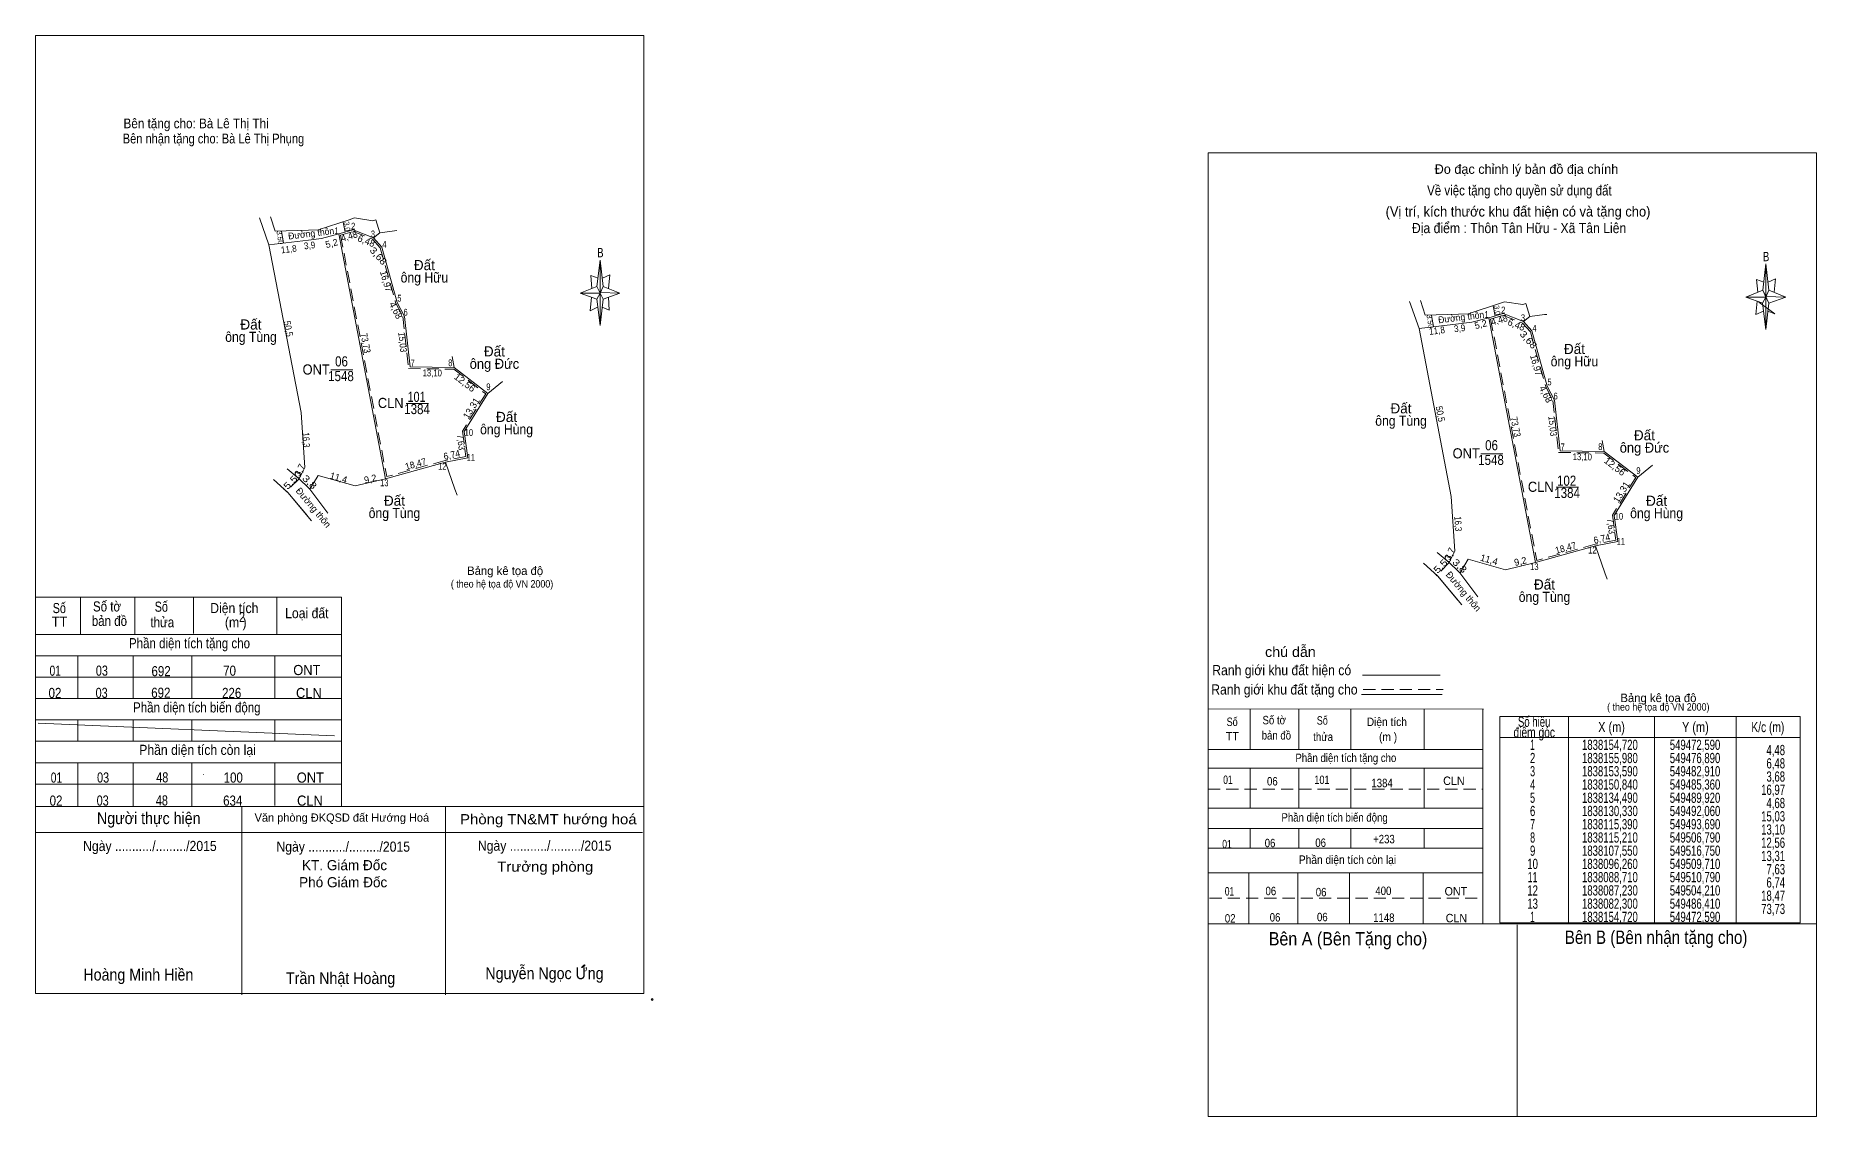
# Model space of a CAD drawing. Header units: metres. Extents: x 549383 to 549910, y 1837894 to 1838213.
import ezdxf
from ezdxf.enums import TextEntityAlignment as Align

# ---------------------------------------------------------------- set-up
doc = ezdxf.new("R2010")
doc.units = ezdxf.units.M
doc.header["$LTSCALE"] = 1.2
doc.header["$PDMODE"] = 32
doc.header["$PDSIZE"] = 0.6
doc.linetypes.add('MEDIUM_DASHED', pattern=[4.5, 3, -1.5])
doc.layers.add('1', color=7, linetype='Continuous')
doc.layers.add('34', color=7, linetype='Continuous')
for name, color, linetype, lineweight in [('10', 7, 'Continuous', 13), ('12', 7, 'Continuous', 13), ('15', 7, 'Continuous', 13), ('17', 7, 'Continuous', 13), ('20', 7, 'Continuous', 13), ('23', 7, 'Continuous', 13), ('40', 7, 'MEDIUM_DASHED', 13), ('63', 7, 'Continuous', 13)]:
    doc.layers.add(name, color=color, linetype=linetype, lineweight=lineweight)

msp = doc.modelspace()

# ---------------------------------------------------------------- hatches: boundary and pattern name
at = {"layer": '20'}
msp.add_hatch(color=256, dxfattribs=at).paths.add_polyline_path([(549544.58, 1837937.66), (549545.26, 1837938.06), (549545.36, 1837938.14), (549545.42, 1837938.22), (549545.44, 1837938.3), (549545.4, 1837938.38), (549545.32, 1837938.46), (549545.18, 1837938.4), (549545.08, 1837938.34), (549545.04, 1837938.3), (549544.4, 1837937.66)])

# ---------------------------------------------------------------- linework, layer by layer
at = {"layer": '10'}
for p, q in [((549472.59, 1838154.72), (549486.41, 1838082.3)), ((549472.59, 1838154.72), (549486.41, 1838082.3)), ((549472.59, 1838154.72), (549486.41, 1838082.3)), ((549472.59, 1838154.72), (549486.41, 1838082.3)), ((549812.85, 1838129.91), (549826.67, 1838057.49)), ((549812.85, 1838129.91), (549826.67, 1838057.49)), ((549812.85, 1838129.91), (549826.67, 1838057.49)), ((549812.85, 1838129.91), (549826.67, 1838057.49)), ((549506.16, 1838118.47), (549506.79, 1838115.21)), ((549506.16, 1838118.47), (549506.79, 1838115.21)), ((549506.16, 1838118.47), (549506.79, 1838115.21)), ((549506.79, 1838115.21), (549516.75, 1838107.55)), ((549506.79, 1838115.21), (549516.75, 1838107.55)), ((549506.79, 1838115.21), (549516.75, 1838107.55)), ((549521.07, 1838111.11), (549516.75, 1838107.55)), ((549521.07, 1838111.11), (549516.75, 1838107.55)), ((549521.07, 1838111.11), (549516.75, 1838107.55)), ((549846.42, 1838093.66), (549847.05, 1838090.4)), ((549846.42, 1838093.66), (549847.05, 1838090.4)), ((549846.42, 1838093.66), (549847.05, 1838090.4)), ((549504.21, 1838087.23), (549486.41, 1838082.3)), ((549504.21, 1838087.23), (549486.41, 1838082.3)), ((549504.21, 1838087.23), (549486.41, 1838082.3)), ((549847.05, 1838090.4), (549857.01, 1838082.74)), ((549847.05, 1838090.4), (549857.01, 1838082.74)), ((549847.05, 1838090.4), (549857.01, 1838082.74)), ((549861.33, 1838086.3), (549857.01, 1838082.74)), ((549861.33, 1838086.3), (549857.01, 1838082.74)), ((549861.33, 1838086.3), (549857.01, 1838082.74)), ((549844.47, 1838062.42), (549826.67, 1838057.49)), ((549844.47, 1838062.42), (549826.67, 1838057.49)), ((549844.47, 1838062.42), (549826.67, 1838057.49))]:
    msp.add_line(p, q, dxfattribs=at)
at = {"layer": '10', "linetype": 'MEDIUM_DASHED'}
for p, q in [((549473.16, 1838154.37), (549486.8, 1838082.92)), ((549482.62, 1838153.18), (549484.91, 1838150.6)), ((549484.91, 1838150.6), (549489.44, 1838134.36)), ((549489.48, 1838134.26), (549491.62, 1838130.1)), ((549491.56, 1838130.28), (549493.24, 1838114.9)), ((549813.42, 1838129.56), (549827.06, 1838058.11)), ((549822.88, 1838128.37), (549825.17, 1838125.79)), ((549825.17, 1838125.79), (549829.7, 1838109.55)), ((549829.74, 1838109.45), (549831.88, 1838105.29)), ((549831.82, 1838105.47), (549833.5, 1838090.09)), ((549504.08, 1838087.71), (549486.8, 1838082.92)), ((549510.2, 1838088.9), (549504.11, 1838087.72)), ((549844.34, 1838062.9), (549827.06, 1838058.11)), ((549850.46, 1838064.09), (549844.37, 1838062.91))]:
    msp.add_line(p, q, dxfattribs=at)
at = {"layer": '10'}
for points in [[(549484.74, 1838155.08), (549489.08, 1838155.66), (549489.75, 1838155.72)], [(549484.74, 1838155.08), (549489.08, 1838155.66), (549489.75, 1838155.72)], [(549451.97, 1838151.52), (549461.45, 1838101.89), (549462.55, 1838085.65), (549460.92, 1838082.31)], [(549451.97, 1838151.52), (549461.45, 1838101.89), (549462.55, 1838085.65), (549460.92, 1838082.31)], [(549451.97, 1838151.52), (549461.45, 1838101.89), (549462.55, 1838085.65), (549460.92, 1838082.31)], [(549451.97, 1838151.52), (549461.45, 1838101.89), (549462.55, 1838085.65), (549460.92, 1838082.31)], [(549451.97, 1838151.52), (549461.45, 1838101.89), (549462.55, 1838085.65), (549460.92, 1838082.31)], [(549451.97, 1838151.52), (549461.45, 1838101.89), (549462.55, 1838085.65), (549460.92, 1838082.31)], [(549482.91, 1838153.59), (549485.36, 1838150.84), (549489.92, 1838134.49), (549492.06, 1838130.33), (549493.69, 1838115.39), (549506.79, 1838115.21)], [(549482.91, 1838153.59), (549485.36, 1838150.84), (549489.92, 1838134.49), (549492.06, 1838130.33), (549493.69, 1838115.39), (549506.79, 1838115.21)], [(549482.91, 1838153.59), (549485.36, 1838150.84), (549489.92, 1838134.49), (549492.06, 1838130.33), (549493.69, 1838115.39), (549506.79, 1838115.21)], [(549823.17, 1838128.78), (549825.62, 1838126.03), (549830.18, 1838109.68), (549832.32, 1838105.52), (549833.95, 1838090.58), (549847.05, 1838090.4)], [(549823.17, 1838128.78), (549825.62, 1838126.03), (549830.18, 1838109.68), (549832.32, 1838105.52), (549833.95, 1838090.58), (549847.05, 1838090.4)], [(549823.17, 1838128.78), (549825.62, 1838126.03), (549830.18, 1838109.68), (549832.32, 1838105.52), (549833.95, 1838090.58), (549847.05, 1838090.4)], [(549825, 1838130.27), (549829.34, 1838130.85), (549830.01, 1838130.91)], [(549825, 1838130.27), (549829.34, 1838130.85), (549830.01, 1838130.91)], [(549792.23, 1838126.71), (549801.71, 1838077.08), (549802.81, 1838060.84), (549801.18, 1838057.5)], [(549792.23, 1838126.71), (549801.71, 1838077.08), (549802.81, 1838060.84), (549801.18, 1838057.5)], [(549792.23, 1838126.71), (549801.71, 1838077.08), (549802.81, 1838060.84), (549801.18, 1838057.5)], [(549792.23, 1838126.71), (549801.71, 1838077.08), (549802.81, 1838060.84), (549801.18, 1838057.5)], [(549792.23, 1838126.71), (549801.71, 1838077.08), (549802.81, 1838060.84), (549801.18, 1838057.5)], [(549792.23, 1838126.71), (549801.71, 1838077.08), (549802.81, 1838060.84), (549801.18, 1838057.5)], [(549516.75, 1838107.55), (549509.71, 1838096.26), (549510.76, 1838088.5), (549504.21, 1838087.23)], [(549516.75, 1838107.55), (549509.71, 1838096.26), (549510.76, 1838088.5), (549504.21, 1838087.23)], [(549516.75, 1838107.55), (549509.71, 1838096.26), (549510.76, 1838088.5), (549504.21, 1838087.23)], [(549507.6, 1838077.44), (549506.97, 1838079.25), (549504.21, 1838087.23)], [(549507.6, 1838077.44), (549506.97, 1838079.25), (549504.21, 1838087.23)], [(549507.6, 1838077.44), (549506.97, 1838079.25), (549504.21, 1838087.23)], [(549464.08, 1838079.24), (549464.09, 1838079.25), (549466.52, 1838083.28)], [(549464.08, 1838079.24), (549464.09, 1838079.25), (549466.52, 1838083.28)], [(549464.08, 1838079.24), (549464.09, 1838079.25), (549466.52, 1838083.28)], [(549464.08, 1838079.24), (549464.09, 1838079.25), (549466.52, 1838083.28)], [(549466.52, 1838083.28), (549477.51, 1838080.17), (549486.41, 1838082.3)], [(549466.52, 1838083.28), (549477.51, 1838080.17), (549486.41, 1838082.3)], [(549466.52, 1838083.28), (549477.51, 1838080.17), (549486.41, 1838082.3)], [(549466.52, 1838083.28), (549477.51, 1838080.17), (549486.41, 1838082.3)], [(549857.01, 1838082.74), (549849.97, 1838071.45), (549851.02, 1838063.69), (549844.47, 1838062.42)], [(549857.01, 1838082.74), (549849.97, 1838071.45), (549851.02, 1838063.69), (549844.47, 1838062.42)], [(549857.01, 1838082.74), (549849.97, 1838071.45), (549851.02, 1838063.69), (549844.47, 1838062.42)], [(549847.86, 1838052.63), (549847.23, 1838054.44), (549844.47, 1838062.42)], [(549847.86, 1838052.63), (549847.23, 1838054.44), (549844.47, 1838062.42)], [(549847.86, 1838052.63), (549847.23, 1838054.44), (549844.47, 1838062.42)], [(549804.34, 1838054.43), (549804.35, 1838054.44), (549806.78, 1838058.47)], [(549804.34, 1838054.43), (549804.35, 1838054.44), (549806.78, 1838058.47)], [(549804.34, 1838054.43), (549804.35, 1838054.44), (549806.78, 1838058.47)], [(549804.34, 1838054.43), (549804.35, 1838054.44), (549806.78, 1838058.47)], [(549806.78, 1838058.47), (549817.77, 1838055.36), (549826.67, 1838057.49)], [(549806.78, 1838058.47), (549817.77, 1838055.36), (549826.67, 1838057.49)], [(549806.78, 1838058.47), (549817.77, 1838055.36), (549826.67, 1838057.49)], [(549806.78, 1838058.47), (549817.77, 1838055.36), (549826.67, 1838057.49)]]:
    msp.add_lwpolyline(points, dxfattribs=at)
at = {"layer": '10', "linetype": 'MEDIUM_DASHED'}
for points in [[(549493.24, 1838114.9), (549506.62, 1838114.71), (549516.09, 1838107.43), (549509.19, 1838096.36), (549510.2, 1838088.9)], [(549833.5, 1838090.09), (549846.88, 1838089.9), (549856.35, 1838082.62), (549849.45, 1838071.55), (549850.46, 1838064.09)]]:
    msp.add_lwpolyline(points, dxfattribs=at)
at = {"layer": '12'}
msp.add_line((549729.79, 1837893.62), (549909.79, 1837893.62), dxfattribs=at)
at = {"layer": '15'}
msp.add_line((549383.65, 1838010.01), (549471.35, 1838006.25), dxfattribs=at)
at = {"layer": '17'}
for p, q in [((549729.79, 1837893.62), (549729.79, 1838178.72)), ((549893.91, 1838138.06), (549894.83, 1838145.86)), ((549893.91, 1838134.26), (549888.91, 1838136.06)), ((549892.77, 1838134.5), (549897.51, 1838131.06)), ((549895.71, 1838134.26), (549894.83, 1838126.46)), ((549895.71, 1838138.06), (549900.71, 1838136.06)), ((549897.51, 1838131.06), (549895.43, 1838131.86)), ((549775.52, 1838024.15), (549798.52, 1838024.15)), ((549775.25, 1838018.48), (549799.05, 1838018.48)), ((549811.28, 1838014.13), (549729.92, 1838014.17)), ((549742.25, 1838014.13), (549742.25, 1838002.22)), ((549756.66, 1838014.13), (549756.66, 1838002.22)), ((549772, 1838014.13), (549772, 1838002.22)), ((549793.78, 1838014.13), (549793.78, 1838002.22)), ((549811.15, 1838014.13), (549811.15, 1837950.6)), ((549729.92, 1838002.22), (549811.15, 1838002.22)), ((549729.79, 1837996.65), (549811.15, 1837996.65)), ((549742.25, 1837996.65), (549742.25, 1837984.85)), ((549756.66, 1837996.65), (549756.66, 1837984.85)), ((549772, 1837996.65), (549772, 1837984.85)), ((549793.78, 1837996.65), (549793.78, 1837984.85)), ((549729.92, 1837984.85), (549811.03, 1837984.85)), ((549729.79, 1837978.79), (549811.15, 1837978.79)), ((549742.25, 1837978.79), (549742.25, 1837973)), ((549756.66, 1837978.79), (549756.66, 1837973)), ((549772, 1837978.79), (549772, 1837973)), ((549793.78, 1837978.79), (549793.78, 1837973)), ((549729.79, 1837973), (549810.9, 1837973)), ((549729.79, 1837965.69), (549811.15, 1837965.69)), ((549741.9, 1837965.69), (549741.9, 1837950.6)), ((549756.32, 1837965.69), (549756.32, 1837950.6)), ((549771.66, 1837965.69), (549771.66, 1837950.6)), ((549793.44, 1837965.69), (549793.44, 1837950.6)), ((549729.79, 1837950.6), (549909.79, 1837950.6)), ((549821.29, 1837950.27), (549821.29, 1837893.67))]:
    msp.add_line(p, q, dxfattribs=at)
at = {"layer": '17', "linetype": 'MEDIUM_DASHED'}
for p, q in [((549775.73, 1838019.95), (549799.33, 1838019.95)), ((549729.79, 1837990.43), (549811.15, 1837990.43)), ((549730.25, 1837958.22), (549811.15, 1837958.22))]:
    msp.add_line(p, q, dxfattribs=at)
at = {"layer": '17'}
for points in [[(549729.79, 1838178.72), (549909.79, 1838178.72), (549909.79, 1837893.62)], [(549894.23, 1838140.46), (549892.11, 1838141.26), (549892.43, 1838137.46)], [(549895.51, 1838140.46), (549897.71, 1838141.46), (549897.31, 1838137.46)], [(549894.83, 1838136.06), (549893.91, 1838138.06), (549888.91, 1838136.06)], [(549892.31, 1838134.86), (549891.91, 1838130.86), (549894.11, 1838131.86)], [(549894.83, 1838136.06), (549895.71, 1838134.26), (549900.71, 1838136.06)]]:
    msp.add_lwpolyline(points, dxfattribs=at)
for points in [[(549894.83, 1838145.86), (549895.71, 1838138.06), (549894.83, 1838136.06)], [(549894.83, 1838136.06), (549888.91, 1838136.06), (549893.91, 1838138.06), (549895.71, 1838134.26), (549900.71, 1838136.06), (549894.83, 1838136.26)], [(549894.83, 1838136.06), (549894.83, 1838126.46), (549893.83, 1838134.26)]]:
    msp.add_lwpolyline(points, close=True, dxfattribs=at)
at = {"layer": '20'}
for p, q in [((549549, 1838139.22), (549549.92, 1838147.02)), ((549550.8, 1838139.22), (549555.8, 1838137.22)), ((549549, 1838135.42), (549544, 1838137.22)), ((549550.8, 1838135.42), (549549.92, 1838127.62)), ((549552.4, 1838136.02), (549552.6, 1838132.22)), ((549552.6, 1838132.22), (549550.52, 1838133.02)), ((549382.92, 1838047.28), (549473.38, 1838047.28)), ((549396.24, 1838047.28), (549396.24, 1838036.22)), ((549412.26, 1838047.28), (549412.26, 1838036.22)), ((549429.62, 1838047.28), (549429.62, 1838036.46)), ((549454.26, 1838047.28), (549454.26, 1838036.22)), ((549473.38, 1838047.28), (549473.38, 1837985.34)), ((549382.92, 1838036.22), (549473.38, 1838036.22)), ((549382.92, 1838029.9), (549473.38, 1838029.9)), ((549395.46, 1838029.9), (549395.46, 1838017.24)), ((549411.76, 1838029.9), (549411.76, 1838017.24)), ((549429.12, 1838029.9), (549429.12, 1838017.24)), ((549453.74, 1838029.9), (549453.74, 1838017.24)), ((549382.92, 1838023.56), (549473.38, 1838023.56)), ((549382.92, 1838017.24), (549473.38, 1838017.24)), ((549382.92, 1838010.92), (549473.38, 1838010.92)), ((549395.46, 1838010.92), (549395.46, 1838004.6)), ((549411.76, 1838010.92), (549411.76, 1838004.6)), ((549429.12, 1838010.92), (549429.12, 1838004.6)), ((549453.74, 1838010.92), (549453.74, 1838004.6)), ((549382.92, 1838004.6), (549473.38, 1838004.6)), ((549382.92, 1837998.28), (549473.38, 1837998.28)), ((549395.46, 1837998.28), (549395.46, 1837985.34)), ((549411.76, 1837998.28), (549411.76, 1837985.34)), ((549429.12, 1837998.28), (549429.12, 1837985.34)), ((549453.74, 1837998.28), (549453.74, 1837985.62)), ((549382.92, 1837991.94), (549473.38, 1837991.94)), ((549382.92, 1837985.34), (549562.92, 1837985.34)), ((549443.92, 1837985.34), (549443.92, 1837929.62)), ((549504.2, 1837985.34), (549504.2, 1837929.62)), ((549382.92, 1837977.62), (549562.52, 1837977.62))]:
    msp.add_line(p, q, dxfattribs=at)
for points in [[(549382.92, 1838213.42), (549562.92, 1838213.42), (549562.92, 1837929.94), (549382.92, 1837929.94)], [(549549.92, 1838147.02), (549550.8, 1838139.22), (549549.92, 1838137.22)], [(549549.92, 1838137.22), (549544, 1838137.22), (549549, 1838139.22), (549550.8, 1838135.42), (549555.8, 1838137.22), (549549.92, 1838137.42)], [(549549.92, 1838137.22), (549549.92, 1838127.62), (549548.92, 1838135.42)], [(549544.58, 1837937.66), (549545.26, 1837938.06), (549545.36, 1837938.14), (549545.42, 1837938.22), (549545.44, 1837938.3), (549545.4, 1837938.38), (549545.32, 1837938.46), (549545.18, 1837938.4), (549545.08, 1837938.34), (549545.04, 1837938.3), (549544.4, 1837937.66)]]:
    msp.add_lwpolyline(points, close=True, dxfattribs=at)
for points in [[(549549.92, 1838137.22), (549549, 1838139.22), (549544, 1838137.22)], [(549549.32, 1838141.62), (549547.2, 1838142.42), (549547.52, 1838138.62)], [(549550.6, 1838141.62), (549552.8, 1838142.62), (549552.4, 1838138.62)], [(549547.4, 1838136.02), (549547, 1838132.02), (549549.2, 1838133.02)], [(549549.92, 1838137.22), (549550.8, 1838135.42), (549555.8, 1838137.22)]]:
    msp.add_lwpolyline(points, dxfattribs=at)
msp.add_point((549565.32, 1837928.22), dxfattribs=at)
at = {"layer": '23'}
for p, q in [((549449.15, 1838159.53), (549451.97, 1838151.52)), ((549449.15, 1838159.53), (549451.97, 1838151.52)), ((549451.97, 1838151.52), (549463.68, 1838152.94)), ((549451.97, 1838151.52), (549463.68, 1838152.94)), ((549451.97, 1838151.52), (549463.68, 1838152.94)), ((549451.97, 1838151.52), (549463.68, 1838152.94)), ((549789.41, 1838134.72), (549792.23, 1838126.71)), ((549789.41, 1838134.72), (549792.23, 1838126.71)), ((549792.23, 1838126.71), (549803.94, 1838128.13)), ((549792.23, 1838126.71), (549803.94, 1838128.13)), ((549792.23, 1838126.71), (549803.94, 1838128.13)), ((549792.23, 1838126.71), (549803.94, 1838128.13)), ((549453.26, 1838082.1), (549457.52, 1838078.26)), ((549460.92, 1838082.31), (549457.35, 1838085.27)), ((549460.92, 1838082.31), (549460.22, 1838082.89)), ((549460.92, 1838082.31), (549463.68, 1838079.63)), ((549460.92, 1838082.31), (549463.68, 1838079.63)), ((549460.92, 1838082.31), (549463.68, 1838079.63)), ((549460.92, 1838082.31), (549463.68, 1838079.63)), ((549460.92, 1838082.31), (549463.68, 1838079.63)), ((549460.92, 1838082.31), (549463.68, 1838079.63)), ((549456.2, 1838079.45), (549457.52, 1838078.26)), ((549456.2, 1838079.45), (549457.52, 1838078.26)), ((549456.2, 1838079.45), (549457.52, 1838078.26)), ((549463.68, 1838079.63), (549464.07, 1838079.25)), ((549463.68, 1838079.63), (549464.07, 1838079.25)), ((549463.68, 1838079.63), (549464.07, 1838079.25)), ((549463.68, 1838079.63), (549464.07, 1838079.25)), ((549463.68, 1838079.63), (549464.07, 1838079.25)), ((549463.68, 1838079.63), (549464.07, 1838079.25)), ((549464.07, 1838079.25), (549464.08, 1838079.24)), ((549464.07, 1838079.25), (549464.08, 1838079.24)), ((549464.07, 1838079.25), (549464.08, 1838079.24)), ((549464.07, 1838079.25), (549464.08, 1838079.24)), ((549464.07, 1838079.25), (549464.08, 1838079.24)), ((549464.07, 1838079.25), (549464.08, 1838079.24)), ((549464.08, 1838079.24), (549468.79, 1838072.92)), ((549464.08, 1838079.24), (549469.37, 1838072.14)), ((549464.08, 1838079.24), (549469.37, 1838072.14)), ((549464.08, 1838079.24), (549469.37, 1838072.14)), ((549801.18, 1838057.5), (549797.61, 1838060.46)), ((549793.52, 1838057.29), (549797.78, 1838053.45)), ((549796.46, 1838054.64), (549797.78, 1838053.45)), ((549796.46, 1838054.64), (549797.78, 1838053.45)), ((549796.46, 1838054.64), (549797.78, 1838053.45)), ((549801.18, 1838057.5), (549800.48, 1838058.08)), ((549801.18, 1838057.5), (549803.94, 1838054.82)), ((549801.18, 1838057.5), (549803.94, 1838054.82)), ((549801.18, 1838057.5), (549803.94, 1838054.82)), ((549801.18, 1838057.5), (549803.94, 1838054.82)), ((549801.18, 1838057.5), (549803.94, 1838054.82)), ((549801.18, 1838057.5), (549803.94, 1838054.82)), ((549803.94, 1838054.82), (549804.33, 1838054.44)), ((549803.94, 1838054.82), (549804.33, 1838054.44)), ((549803.94, 1838054.82), (549804.33, 1838054.44)), ((549803.94, 1838054.82), (549804.33, 1838054.44)), ((549803.94, 1838054.82), (549804.33, 1838054.44)), ((549803.94, 1838054.82), (549804.33, 1838054.44)), ((549804.33, 1838054.44), (549804.34, 1838054.43)), ((549804.33, 1838054.44), (549804.34, 1838054.43)), ((549804.33, 1838054.44), (549804.34, 1838054.43)), ((549804.33, 1838054.44), (549804.34, 1838054.43)), ((549804.33, 1838054.44), (549804.34, 1838054.43)), ((549804.33, 1838054.44), (549804.34, 1838054.43)), ((549804.34, 1838054.43), (549809.05, 1838048.11)), ((549804.34, 1838054.43), (549809.63, 1838047.33)), ((549804.34, 1838054.43), (549809.63, 1838047.33)), ((549804.34, 1838054.43), (549809.63, 1838047.33))]:
    msp.add_line(p, q, dxfattribs=at)
for points in [[(549452.4, 1838159.82), (549453.78, 1838155.54), (549463.68, 1838155.84)], [(549452.4, 1838159.82), (549453.78, 1838155.54), (549463.68, 1838155.84)], [(549452.4, 1838159.82), (549453.78, 1838155.54), (549463.68, 1838155.84)], [(549463.68, 1838155.84), (549466.51, 1838155.92), (549475.73, 1838158.92), (549477.26, 1838159.5), (549482.71, 1838158.64)], [(549463.68, 1838155.84), (549466.51, 1838155.92), (549475.73, 1838158.92), (549477.26, 1838159.5), (549482.71, 1838158.64)], [(549463.68, 1838155.84), (549466.51, 1838155.92), (549475.73, 1838158.92), (549477.26, 1838159.5), (549482.71, 1838158.64)], [(549463.68, 1838152.94), (549467.54, 1838153.41), (549472.59, 1838154.72)], [(549463.68, 1838152.94), (549467.54, 1838153.41), (549472.59, 1838154.72)], [(549463.68, 1838152.94), (549467.54, 1838153.41), (549472.59, 1838154.72)], [(549463.68, 1838152.94), (549467.54, 1838153.41), (549472.59, 1838154.72)], [(549472.59, 1838154.72), (549476.89, 1838155.98), (549482.91, 1838153.59), (549484.74, 1838155.08)], [(549472.59, 1838154.72), (549476.89, 1838155.98), (549482.91, 1838153.59), (549484.74, 1838155.08)], [(549472.59, 1838154.72), (549476.89, 1838155.98), (549482.91, 1838153.59), (549484.74, 1838155.08)], [(549472.59, 1838154.72), (549476.89, 1838155.98), (549482.91, 1838153.59), (549484.74, 1838155.08)], [(549484.74, 1838155.08), (549483.58, 1838158.92), (549482.71, 1838158.64)], [(549484.74, 1838155.08), (549483.58, 1838158.92), (549482.71, 1838158.64)], [(549484.74, 1838155.08), (549483.58, 1838158.92), (549482.71, 1838158.64)], [(549484.74, 1838155.08), (549483.58, 1838158.92), (549482.71, 1838158.64)], [(549792.66, 1838135.01), (549794.04, 1838130.73), (549803.94, 1838131.03)], [(549792.66, 1838135.01), (549794.04, 1838130.73), (549803.94, 1838131.03)], [(549792.66, 1838135.01), (549794.04, 1838130.73), (549803.94, 1838131.03)], [(549803.94, 1838131.03), (549806.77, 1838131.11), (549815.99, 1838134.11), (549817.52, 1838134.69), (549822.97, 1838133.83)], [(549803.94, 1838131.03), (549806.77, 1838131.11), (549815.99, 1838134.11), (549817.52, 1838134.69), (549822.97, 1838133.83)], [(549803.94, 1838131.03), (549806.77, 1838131.11), (549815.99, 1838134.11), (549817.52, 1838134.69), (549822.97, 1838133.83)], [(549825, 1838130.27), (549823.84, 1838134.11), (549822.97, 1838133.83)], [(549825, 1838130.27), (549823.84, 1838134.11), (549822.97, 1838133.83)], [(549825, 1838130.27), (549823.84, 1838134.11), (549822.97, 1838133.83)], [(549825, 1838130.27), (549823.84, 1838134.11), (549822.97, 1838133.83)], [(549803.94, 1838128.13), (549807.8, 1838128.6), (549812.85, 1838129.91)], [(549803.94, 1838128.13), (549807.8, 1838128.6), (549812.85, 1838129.91)], [(549803.94, 1838128.13), (549807.8, 1838128.6), (549812.85, 1838129.91)], [(549803.94, 1838128.13), (549807.8, 1838128.6), (549812.85, 1838129.91)], [(549812.85, 1838129.91), (549817.15, 1838131.17), (549823.17, 1838128.78), (549825, 1838130.27)], [(549812.85, 1838129.91), (549817.15, 1838131.17), (549823.17, 1838128.78), (549825, 1838130.27)], [(549812.85, 1838129.91), (549817.15, 1838131.17), (549823.17, 1838128.78), (549825, 1838130.27)], [(549812.85, 1838129.91), (549817.15, 1838131.17), (549823.17, 1838128.78), (549825, 1838130.27)], [(549456.2, 1838079.45), (549457.52, 1838078.26), (549464.59, 1838069.82)], [(549456.2, 1838079.45), (549457.52, 1838078.26), (549463.34, 1838071.31)], [(549456.2, 1838079.45), (549457.52, 1838078.26), (549463.34, 1838071.31)], [(549456.2, 1838079.45), (549457.52, 1838078.26), (549463.34, 1838071.31)], [(549796.46, 1838054.64), (549797.78, 1838053.45), (549804.85, 1838045.01)], [(549796.46, 1838054.64), (549797.78, 1838053.45), (549803.6, 1838046.5)], [(549796.46, 1838054.64), (549797.78, 1838053.45), (549803.6, 1838046.5)], [(549796.46, 1838054.64), (549797.78, 1838053.45), (549803.6, 1838046.5)]]:
    msp.add_lwpolyline(points, dxfattribs=at)
at = {"layer": '23', "linetype": 'MEDIUM_DASHED'}
for points in [[(549473.16, 1838154.37), (549476.87, 1838155.45), (549482.62, 1838153.18)], [(549813.42, 1838129.56), (549817.13, 1838130.64), (549822.88, 1838128.37)]]:
    msp.add_lwpolyline(points, dxfattribs=at)
at = {"layer": '40'}
for p, q in [((549426.04, 1838015.54), (549426, 1838015.54)), ((549432.56, 1837994.8), (549432.52, 1837994.8)), ((549426.52, 1837983.66), (549426.48, 1837983.66))]:
    msp.add_line(p, q, dxfattribs=at)
at = {"layer": '63', "linetype": 'MEDIUM_DASHED'}
for p, q in [((549455.69, 1838155.45), (549456.22, 1838152.14)), ((549473.93, 1838158.23), (549474.53, 1838155.22)), ((549795.95, 1838130.64), (549796.48, 1838127.33)), ((549814.19, 1838133.42), (549814.79, 1838130.41)), ((549460.92, 1838082.31), (549457.03, 1838078.4)), ((549801.18, 1838057.5), (549797.29, 1838053.59))]:
    msp.add_line(p, q, dxfattribs=at)
at = {"layer": '63'}
for p, q in [((549470.3, 1838114.5), (549476.75, 1838114.5)), ((549492.51, 1838104.59), (549499.12, 1838104.59)), ((549810.56, 1838089.69), (549817.01, 1838089.69)), ((549832.77, 1838079.78), (549839.38, 1838079.78)), ((549836.47, 1838011.96), (549836.47, 1837950.85)), ((549861.89, 1838011.96), (549861.89, 1837950.85)), ((549886.1, 1838011.96), (549886.1, 1837950.85)), ((549816.12, 1838005.69), (549904.99, 1838005.69))]:
    msp.add_line(p, q, dxfattribs=at)
msp.add_lwpolyline([(549816.12, 1838011.96), (549904.99, 1838011.96), (549904.99, 1837950.85), (549816.12, 1837950.85)], close=True, dxfattribs=at)

# ---------------------------------------------------------------- texts
at = {"layer": '1'}
for s, width, p in [('06', 0.85, (549473.42, 1838115.53)), ('ONT', 0.95, (549465.925, 1838113.13)), ('1548', 0.85, (549473.27, 1838111.18)), ('101', 0.8, (549495.63, 1838105.03)), ('CLN', 0.95, (549487.98, 1838103.23)), ('1384', 0.85, (549495.775, 1838101.42)), ('06', 0.85, (549813.68, 1838090.72)), ('ONT', 0.95, (549806.185, 1838088.32)), ('1548', 0.85, (549813.53, 1838086.37)), ('CLN', 0.95, (549828.24, 1838078.42)), ('102', 0.85, (549835.89, 1838080.22)), ('1384', 0.85, (549836.035, 1838076.61))]:
    msp.add_text(s, height=3, dxfattribs=dict(at, width=width)).set_placement(p, align=Align.CENTER)
at = {"layer": '15'}
for p in [(549497.945, 1838144.02), (549446.625, 1838126.45), (549518.655, 1838118.48), (549838.205, 1838119.21), (549522.255, 1838099.1), (549786.885, 1838101.64), (549858.915, 1838093.67), (549489.085, 1838074.32), (549862.515, 1838074.29), (549829.345, 1838049.51)]:
    msp.add_text('Đất', height=3, dxfattribs=at).set_placement(p, align=Align.CENTER)
for s, width, p in [('ông Hữu', 0.9, (549497.945, 1838140.36)), ('ông Tùng', 0.9, (549446.635, 1838122.79)), ('ông Đức', 0.95, (549518.665, 1838114.82)), ('ông Hữu', 0.9, (549838.205, 1838115.55)), ('ông Hùng', 0.9, (549522.255, 1838095.44)), ('ông Tùng', 0.9, (549786.895, 1838097.98)), ('ông Đức', 0.95, (549858.925, 1838090.01)), ('ông Tùng', 0.9, (549489.095, 1838070.66)), ('ông Hùng', 0.9, (549862.515, 1838070.63)), ('ông Tùng', 0.9, (549829.355, 1838045.85))]:
    msp.add_text(s, height=3, dxfattribs=dict(at, width=width)).set_placement(p, align=Align.CENTER)
at = {"layer": '17'}
msp.add_text('Đo đạc chỉnh lý bản đồ địa chính', height=2.8, dxfattribs=at).set_placement((549824.015, 1838172.52), align=Align.CENTER)
for s, height, width, p in [('Về việc tặng cho quyền sử dụng đất', 3, 0.85, (549821.91, 1838166.12)), ('B', 2.756, 0.75, (549894.93, 1838146.66)), ('chú dẫn', 3, 1.05, (549754.175, 1838029.57)), ('Ranh giới khu đất hiện có ', 3, 0.9, (549752.1, 1838024.17)), ('Ranh giới khu đất tặng cho', 3, 0.9, (549752.395, 1838018.45)), ('Số tờ', 2.5, 0.85, (549749.385, 1838009.63)), ('TT', 2.5, 0.95, (549736.995, 1838004.86)), ('Số', 2.5, 0.8, (549736.935, 1838009.13)), ('bản đồ', 2.5, 0.85, (549750.02, 1838005.12)), ('thửa', 2.5, 0.85, (549763.855, 1838004.69)), ('Số', 2.5, 0.8, (549763.605, 1838009.53)), ('Diện tích', 2.5, 0.9, (549782.7, 1838009.13)), ('(m )', 2.5, 0.9, (549783.075, 1838004.69)), ('Phần diện tích tặng cho', 2.5, 0.85, (549770.575, 1837998.47)), ('01', 2.5, 0.75, (549735.685, 1837991.98)), ('06', 2.5, 0.85, (549748.83, 1837991.53)), ('101', 2.5, 0.8, (549763.505, 1837991.96)), ('1384', 2.5, 0.85, (549781.295, 1837991.02)), ('CLN', 2.5, 0.95, (549802.545, 1837991.68)), ('Phần diện tích biến động', 2.5, 0.85, (549767.24, 1837980.83)), ('01', 2.5, 0.75, (549735.405, 1837972.95)), ('06', 2.5, 0.85, (549748.15, 1837973.26)), ('06', 2.5, 0.85, (549763.12, 1837973.36)), ('+233', 2.5, 0.85, (549781.845, 1837974.42)), ('Phần diện tích còn lại', 2.5, 0.9, (549771.06, 1837968.33)), ('01', 2.5, 0.75, (549736.155, 1837958.97)), ('06', 2.5, 0.85, (549748.38, 1837959.07)), ('06', 2.5, 0.85, (549763.26, 1837958.74)), ('400', 2.5, 0.85, (549781.675, 1837959.12)), ('ONT', 2.5, 0.95, (549803.14, 1837958.99)), ('02', 2.5, 0.85, (549736.35, 1837950.97)), ('06', 2.5, 0.85, (549749.63, 1837951.27)), ('06', 2.5, 0.85, (549763.61, 1837951.36)), ('1148', 2.5, 0.85, (549781.81, 1837951.18)), ('CLN', 2.5, 0.95, (549803.285, 1837951.04)), ('Bên A (Bên Tặng cho)', 3.94, 0.9, (549771.22, 1837944.22)), ('Bên B (Bên nhận tặng cho)', 3.94, 0.85, (549862.375, 1837944.65))]:
    msp.add_text(s, height=height, dxfattribs=dict(at, width=width)).set_placement(p, align=Align.CENTER)
at = {"layer": '17', "width": 0.95}
msp.add_text('(Vị trí, kích thước khu đất hiện có và tặng cho)', height=3, dxfattribs=at).set_placement((549782.34, 1838159.88))
at = {"layer": '20'}
for s, height, width, p in [('Địa điểm : Thôn Tân Hữu - Xã Tân Liên', 3, 0.9, (549821.83, 1838154.98)), ('B', 2.756, 0.75, (549550.02, 1838147.82)), ('( theo hệ tọa độ VN 2000)', 2.187, 0.9, (549520.92, 1838050.1)), ('Số', 3, 0.8, (549389.93, 1838042.54)), ('Số tờ', 3, 0.85, (549404.045, 1838043.02)), ('Số', 3, 0.8, (549420.11, 1838042.94)), ('Diện tích', 3, 0.9, (549441.705, 1838042.54)), ('Loại đất', 3, 0.9, (549463.165, 1838041.04)), ('TT', 3, 0.95, (549389.995, 1838038.5)), ('bản đồ', 3, 0.85, (549404.755, 1838038.74)), ('thửa', 3, 0.85, (549420.4, 1838038.34)), ('(m )', 3, 0.9, (549442.135, 1838038.34)), ('2', 3, 0.8, (549443.975, 1838039.86)), ('Phần diện tích tặng cho', 3, 0.85, (549428.445, 1838032.14)), ('01', 3, 0.75, (549388.72, 1838024)), ('03', 3, 0.8, (549402.525, 1838024.02)), ('692', 3, 0.85, (549420.04, 1838023.86)), ('70', 3, 0.85, (549440.31, 1838024)), ('ONT', 3, 0.95, (549463.165, 1838024.2)), ('02', 3, 0.85, (549388.65, 1838017.42)), ('03', 3, 0.8, (549402.455, 1838017.44)), ('692', 3, 0.85, (549419.97, 1838017.48)), ('226', 3, 0.85, (549440.93, 1838017.42)), ('CLN', 3, 0.95, (549463.77, 1838017.42)), ('Phần diện tích biến động', 3, 0.85, (549430.615, 1838013.14)), ('( theo hệ tọa độ VN 2000)', 2.187, 0.9, (549863.02, 1838013.69)), ('Phần diện tích còn lại', 3, 0.9, (549430.825, 1838000.58)), ('01', 3, 0.75, (549389.08, 1837992.38)), ('03', 3, 0.8, (549402.885, 1837992.4)), ('48', 3, 0.8, (549420.395, 1837992.44)), ('100', 3, 0.85, (549441.39, 1837992.38)), ('ONT', 3, 0.95, (549464.205, 1837992.38)), ('02', 3, 0.85, (549388.96, 1837985.56)), ('03', 3, 0.8, (549402.765, 1837985.58)), ('48', 3, 0.8, (549420.275, 1837985.62)), ('634', 3, 0.85, (549441.24, 1837985.56)), ('CLN', 3, 0.95, (549464.08, 1837985.56)), ('Người thực hiện', 3.5, 0.9, (549416.39, 1837980.1)), ('Phòng TN&MT hướng hoá', 3, 1.1, (549534.615, 1837980.06)), ('Ngày .........../........./2015', 3, 0.9, (549416.73, 1837972.14)), ('Ngày .........../........./2015', 3, 0.9, (549473.93, 1837971.94)), ('Ngày .........../........./2015', 3, 0.9, (549533.53, 1837972.22)), ('Trưởng phòng', 3, 1.1, (549533.695, 1837966.02)), ('Nguyễn Ngọc Ưng', 3.5, 0.9, (549533.475, 1837934.22)), ('Hoàng Minh Hiền', 3.5, 0.9, (549413.32, 1837933.82)), ('Trần Nhật Hoàng', 3.5, 0.9, (549473.145, 1837932.78))]:
    msp.add_text(s, height=height, dxfattribs=dict(at, width=width)).set_placement(p, align=Align.CENTER)
for s, height, p in [('Bảng kê tọa độ', 2.5, (549521.835, 1838053.83)), ('Bảng kê tọa độ', 2.5, (549863.055, 1838016.21)), ('Văn phòng ĐKQSD đất Hướng Hoá ', 2.43, (549473.98, 1837980.82)), ('KT. Giám Đốc', 3, (549474.32, 1837966.46)), ('Phó Giám Đốc', 3, (549473.915, 1837961.41))]:
    msp.add_text(s, height=height, dxfattribs=at).set_placement(p, align=Align.CENTER)
at = {"layer": '34'}
for s, width, p in [('Bên tặng cho: Bà Lê Thị Thi', 0.9, (549408.92, 1838186)), ('Bên nhận tặng cho: Bà Lê Thị Phụng', 0.85, (549408.7, 1838181.52))]:
    msp.add_text(s, height=2.88, dxfattribs=dict(at, width=width)).set_placement(p)
at = {"layer": '63'}
for s, height, rotation, width, p in [('3.50', 1.5, 279.097, 0.9, (549454.496, 1838153.544)), ('Đường thôn', 2, 6.914, 0.95, (549464.55, 1838153.903)), ('4,48', 2, 16.332, 0.95, (549475.979, 1838153.116)), ('3.0', 1.5, 279.097, 0.95, (549474.388, 1838156.859)), ('11,8', 2, 6.914, 0.9, (549457.94, 1838149.251)), ('3,9', 2, 6.942, 0.9, (549464.089, 1838150.356)), ('3,68', 2, 311.698, 1.15, (549483.587, 1838147.56)), ('16,97', 2, 285.584, 0.95, (549485.645, 1838140.469)), ('50,5', 2, 280.814, 0.9, (549456.741, 1838126.508)), ('3.50', 1.5, 279.097, 0.9, (549794.756, 1838128.734)), ('Đường thôn', 2, 6.914, 0.95, (549804.81, 1838129.093)), ('4,48', 2, 16.332, 0.95, (549816.239, 1838128.306)), ('3.0', 1.5, 279.097, 0.95, (549814.648, 1838132.054)), ('73,73', 2, 280.804, 0.9, (549479.58, 1838122.272)), ('15,03', 2, 276.227, 0.9, (549490.531, 1838122.598)), ('11,8', 2, 6.914, 0.9, (549797.65, 1838125.131)), ('3,9', 2, 6.942, 0.9, (549804.349, 1838125.826)), ('3,68', 2, 311.698, 1.15, (549823.847, 1838122.75)), ('16,97', 2, 285.584, 0.95, (549825.905, 1838115.659)), ('13,10', 2, 359.213, 0.85, (549500.261, 1838112.6)), ('12,56', 2, 322.437, 1.05, (549509.295, 1838109.946)), ('50,5', 2, 280.814, 0.9, (549797.55, 1838101.293)), ('73,73', 2, 280.804, 0.9, (549819.84, 1838097.462)), ('15,03', 2, 276.227, 0.9, (549830.791, 1838097.788)), ('16,3', 2, 273.875, 0.85, (549462.003, 1838093.703)), ('7,63', 2, 278.141, 0.9, (549507.811, 1838092.977)), ('18,47', 2, 15.481, 0.95, (549495.623, 1838085.7)), ('6,74', 2, 12.676, 0.95, (549506.271, 1838088.412)), ('13,10', 2, 359.213, 0.85, (549840.521, 1838087.79)), ('12,56', 2, 322.437, 1.05, (549849.555, 1838085.136)), ('5.50', 2, 45.147, 1.2, (549459.658, 1838081.15)), ('3,8', 2, 315.843, 1.25, (549463.293, 1838080.609)), ('16,3', 2, 273.875, 0.85, (549802.813, 1838068.893)), ('7,63', 2, 278.141, 0.9, (549848.071, 1838068.167)), ('6,74', 2, 12.676, 0.95, (549846.531, 1838063.602)), ('18,47', 2, 15.481, 0.95, (549835.883, 1838060.89)), ('5.50', 2, 45.147, 1.2, (549799.918, 1838056.34)), ('3,8', 2, 315.843, 1.25, (549803.553, 1838055.799))]:
    msp.add_text(s, height=height, rotation=rotation, dxfattribs=dict(at, width=width)).set_placement(p, align=Align.CENTER)
for s, height, width, p in [(' 1', 2, 0.75, (549472.59, 1838154.72)), (' 2', 2, 0.85, (549477.51, 1838156.03)), (' 3', 2, 0.8, (549483.34, 1838153.74)), (' 4', 2, 0.85, (549486.76, 1838150.64)), (' 5', 2, 0.8, (549491.17, 1838134.73)), (' 6', 2, 0.85, (549493.02, 1838130.57)), (' 1', 2, 0.75, (549812.85, 1838129.91)), (' 2', 2, 0.85, (549817.77, 1838131.22)), (' 3', 2, 0.8, (549823.6, 1838128.93)), (' 4', 2, 0.85, (549827.02, 1838125.83)), (' 7', 2, 0.8, (549495.09, 1838115.54)), (' 8', 2, 0.8, (549506.22, 1838115.6)), (' 9', 2, 0.85, (549517.52, 1838108.51)), (' 5', 2, 0.8, (549831.43, 1838109.92)), (' 6', 2, 0.85, (549833.28, 1838105.76)), (' 10', 2, 0.85, (549512.36, 1838095)), (' 7', 2, 0.8, (549835.35, 1838090.73)), (' 8', 2, 0.8, (549846.48, 1838090.79)), (' 12', 2, 0.85, (549504.5, 1838084.97)), (' 11', 2, 0.8, (549512.91, 1838087.6)), (' 13', 2, 0.8, (549487.33, 1838080.09)), (' 9', 2, 0.85, (549857.78, 1838083.7)), (' 10', 2, 0.85, (549852.62, 1838070.19)), (' 12', 2, 0.85, (549844.76, 1838060.16)), (' 11', 2, 0.8, (549853.17, 1838062.79)), (' 13', 2, 0.8, (549827.59, 1838055.28)), ('4,48', 3.021, 0.7, (549900.52, 1838000.51)), ('6,48', 3.021, 0.7, (549900.52, 1837996.58)), ('16,97', 3.021, 0.7, (549900.52, 1837988.75)), ('3,68', 3.021, 0.7, (549900.52, 1837992.67)), ('4,68', 3.021, 0.7, (549900.52, 1837984.84)), ('15,03', 3.021, 0.7, (549900.53, 1837980.91)), ('12,56', 3.021, 0.7, (549900.52, 1837973.09)), ('13,10', 3.021, 0.7, (549900.53, 1837977)), ('13,31', 3.021, 0.7, (549900.53, 1837969.17)), ('7,63', 3.021, 0.7, (549900.53, 1837965.25)), ('18,47', 3.021, 0.7, (549900.52, 1837957.42)), ('6,74', 3.021, 0.7, (549900.52, 1837961.33)), ('73,73', 3.021, 0.7, (549900.53, 1837953.49))]:
    msp.add_text(s, height=height, dxfattribs=dict(at, width=width)).set_placement(p, align=Align.RIGHT)
for s, rotation, p in [('5,2', 14.542, (549470.749, 1838150.984)), ('6,48', 338.346, (549480.406, 1838151.747)), ('4,68', 297.222, (549488.609, 1838131.662)), ('5,2', 14.542, (549810.739, 1838127.004)), ('6,48', 338.346, (549820.666, 1838126.937)), ('4,68', 297.222, (549828.869, 1838106.852)), ('13,31', 58.054, (549512.689, 1838102.631)), ('3,7', 63.987, (549461.956, 1838084.416)), ('11,4', 344.199, (549472.288, 1838081.65)), ('9,2', 13.459, (549482.187, 1838081.295)), ('13,31', 58.054, (549852.949, 1838077.821)), ('Đường thôn', 309.943, (549464.355, 1838073.137)), ('3,7', 63.987, (549802.216, 1838059.606)), ('11,4', 344.199, (549812.688, 1838057.39)), ('Đường thôn', 309.943, (549804.615, 1838048.327)), ('9,2', 13.459, (549822.447, 1838056.905))]:
    msp.add_text(s, height=2, rotation=rotation, dxfattribs=at).set_placement(p, align=Align.CENTER)
for s, width, p in [('điểm góc', 0.75, (549826.31, 1838005.75)), ('Số hiệu', 0.7, (549826.29, 1838008.89)), ('X (m)', 0.8, (549849.18, 1838007.32)), ('Y (m)', 0.8, (549873.995, 1838007.32)), ('K/c (m)', 0.75, (549895.43, 1838007.32)), (' 1', 0.6, (549825.44, 1838002.06)), ('1838154,720', 0.7, (549848.7, 1838002.06)), ('549472,590', 0.7, (549873.89, 1838002.06)), (' 2', 0.7, (549825.445, 1837998.15)), (' 3', 0.65, (549825.465, 1837994.24)), ('1838155,980', 0.7, (549848.7, 1837998.15)), ('1838153,590', 0.7, (549848.7, 1837994.24)), ('549476,890', 0.7, (549873.89, 1837998.15)), ('549482,910', 0.7, (549873.89, 1837994.24)), (' 4', 0.7, (549825.46, 1837990.32)), ('1838150,840', 0.7, (549848.7, 1837990.32)), ('549485,360', 0.7, (549873.89, 1837990.32)), (' 5', 0.65, (549825.455, 1837986.4)), ('1838134,490', 0.7, (549848.7, 1837986.4)), ('549489,920', 0.7, (549873.89, 1837986.4)), (' 6', 0.7, (549825.445, 1837982.48)), (' 7', 0.65, (549825.465, 1837978.57)), ('1838130,330', 0.7, (549848.7, 1837982.48)), ('1838115,390', 0.7, (549848.7, 1837978.57)), ('549492,060', 0.7, (549873.89, 1837982.48)), ('549493,690', 0.7, (549873.89, 1837978.57)), (' 8', 0.65, (549825.465, 1837974.64)), ('1838115,210', 0.7, (549848.7, 1837974.64)), ('549506,790', 0.7, (549873.89, 1837974.64)), (' 9', 0.7, (549825.45, 1837970.73)), ('1838107,550', 0.7, (549848.7, 1837970.73)), ('549516,750', 0.7, (549873.89, 1837970.73)), (' 10', 0.7, (549825.44, 1837966.82)), (' 11', 0.65, (549825.46, 1837962.91)), ('1838096,260', 0.7, (549848.7, 1837966.82)), ('1838088,710', 0.7, (549848.7, 1837962.91)), ('549509,710', 0.7, (549873.89, 1837966.82)), ('549510,790', 0.7, (549873.89, 1837962.91)), (' 12', 0.7, (549825.445, 1837958.98)), ('1838087,230', 0.7, (549848.7, 1837958.98)), ('549504,210', 0.7, (549873.89, 1837958.98)), (' 13', 0.7, (549825.445, 1837955.06)), ('1838082,300', 0.7, (549848.7, 1837955.06)), ('549486,410', 0.7, (549873.89, 1837955.06)), (' 1', 0.6, (549825.44, 1837951.15)), ('1838154,720', 0.7, (549848.7, 1837951.15)), ('549472,590', 0.7, (549873.89, 1837951.15))]:
    msp.add_text(s, height=3.021, dxfattribs=dict(at, width=width)).set_placement(p, align=Align.CENTER)

doc.saveas('drawing.dxf')
